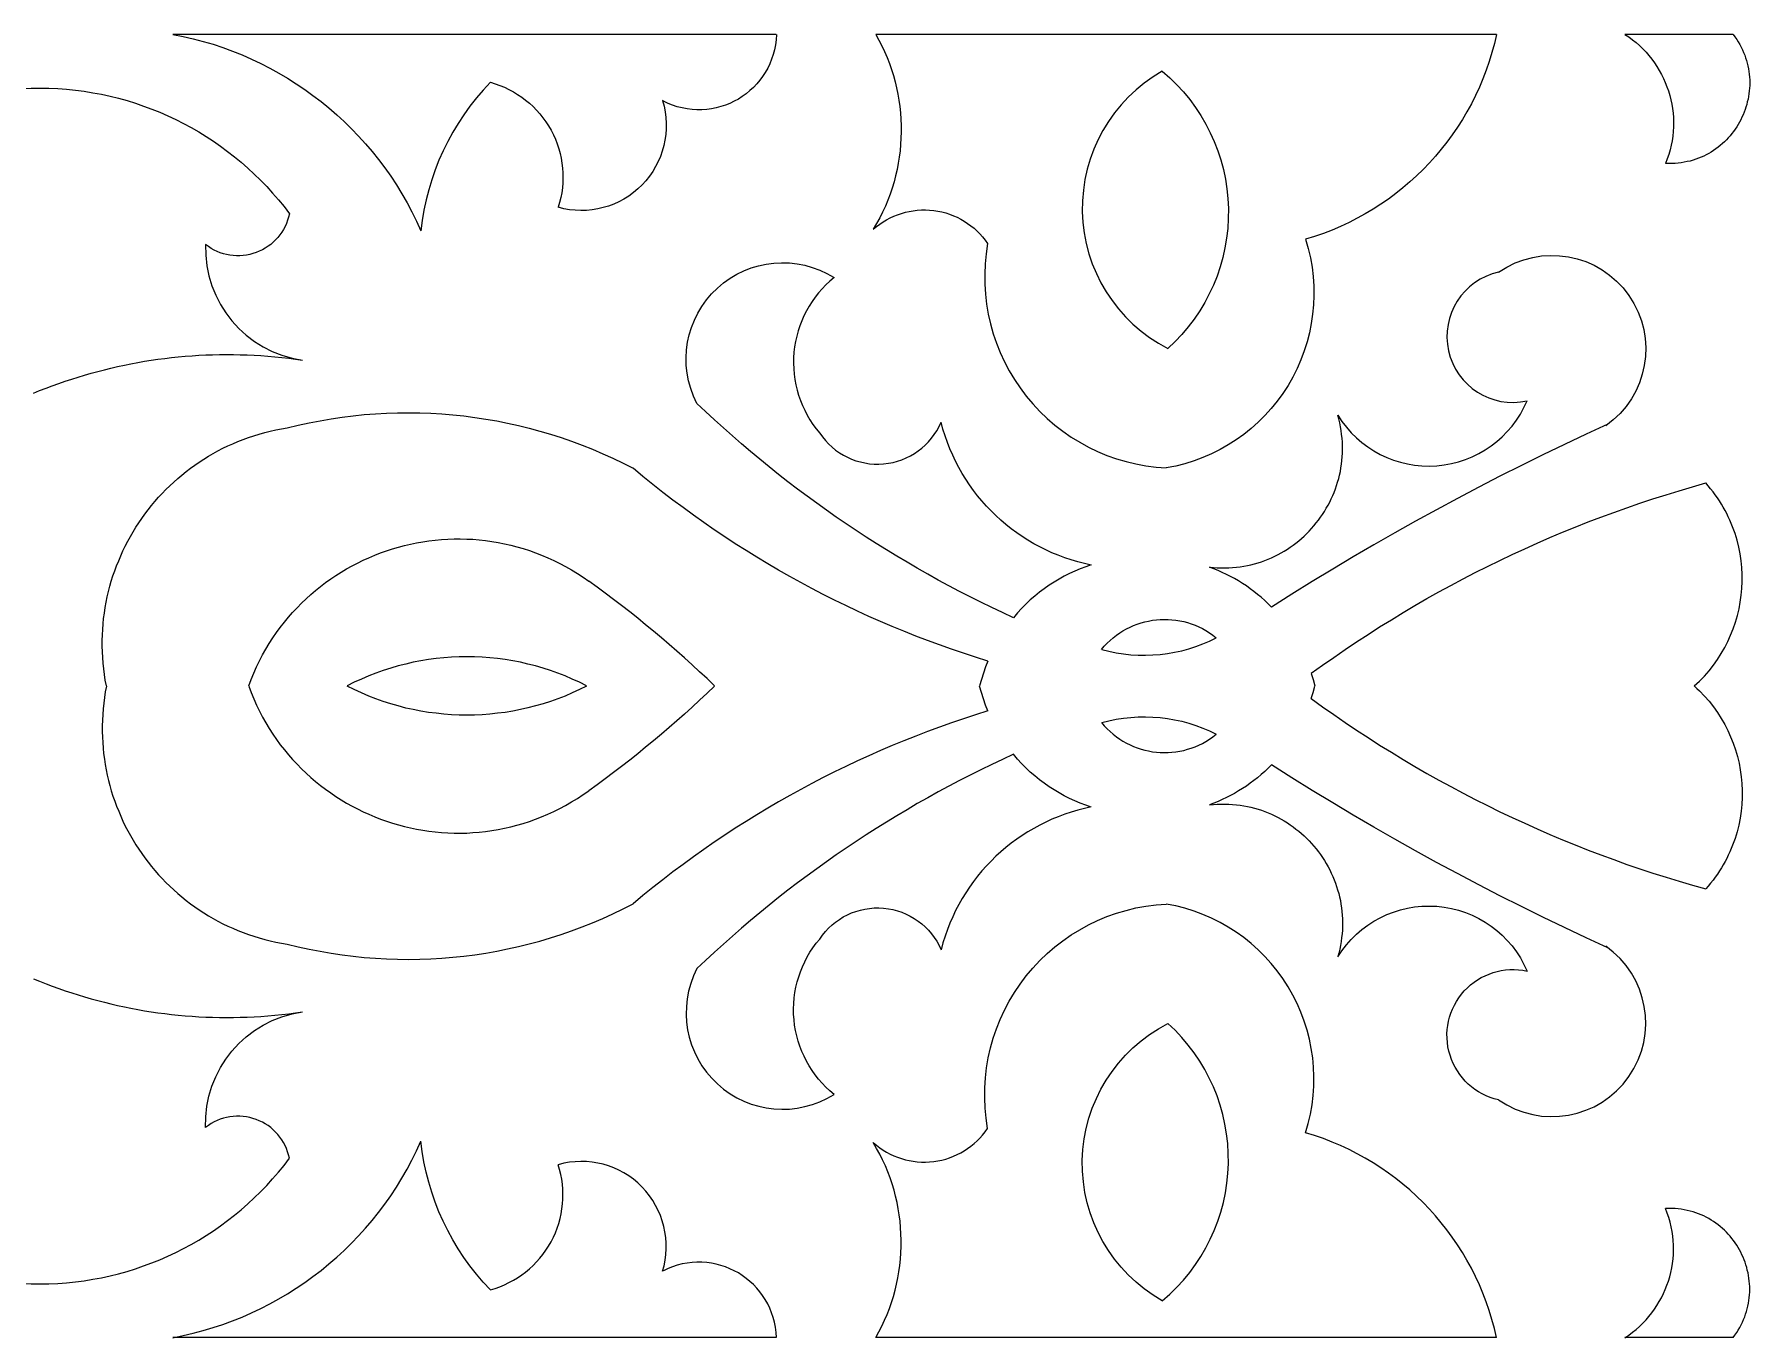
# Model space of a CAD drawing. Extents: x 213 to 1290, y 1003 to 1113.
# Drawn here: x 945.8 to 1090.8, y 1002.7 to 1112.8 of the extents above; entities that cross this region are included whole.
import ezdxf

# ---------------------------------------------------------------- set-up
doc = ezdxf.new("R2010")
doc.units = 0
doc.layers.add('LAYER_1', color=18, linetype='CONTINUOUS')

msp = doc.modelspace()

# ---------------------------------------------------------------- linework, layer by layer
at = {"layer": 'LAYER_1'}
for points in [[(1008.53, 1112.81), (957.53, 1112.81)], [(957.53, 1112.81), (958.4, 1112.64), (959.25, 1112.44), (960.1, 1112.22), (960.94, 1111.97), (961.77, 1111.69), (962.59, 1111.39), (963.39, 1111.07), (964.19, 1110.72), (964.97, 1110.35), (965.74, 1109.96), (966.5, 1109.54), (967.24, 1109.1), (967.97, 1108.64), (968.68, 1108.16), (969.38, 1107.66), (970.07, 1107.13), (970.73, 1106.59), (971.39, 1106.02), (972.02, 1105.44), (972.64, 1104.83), (973.24, 1104.21), (973.82, 1103.57), (974.38, 1102.91), (974.92, 1102.23), (975.44, 1101.54), (975.95, 1100.83), (976.43, 1100.1), (976.89, 1099.35), (977.33, 1098.59), (977.74, 1097.81), (978.13, 1097.02), (978.5, 1096.21)], [(1008.54, 1112.81), (1008.51, 1112.36), (1008.46, 1111.93), (1008.38, 1111.51), (1008.27, 1111.1), (1008.14, 1110.71), (1007.98, 1110.32), (1007.81, 1109.95), (1007.6, 1109.6), (1007.38, 1109.26), (1007.14, 1108.93), (1006.88, 1108.62), (1006.6, 1108.33), (1006.3, 1108.06), (1005.99, 1107.8), (1005.66, 1107.57), (1005.33, 1107.35), (1004.97, 1107.16), (1004.61, 1106.98), (1004.24, 1106.83), (1003.85, 1106.71), (1003.46, 1106.6), (1003.06, 1106.52), (1002.66, 1106.47), (1002.25, 1106.44), (1001.83, 1106.43), (1001.42, 1106.46), (1001, 1106.51), (1000.58, 1106.59), (1000.16, 1106.7), (999.75, 1106.84), (999.54, 1106.92), (999.33, 1107.01), (999.12, 1107.11), (998.92, 1107.21)], [(1016.95, 1112.81), (1017.21, 1112.33), (1017.46, 1111.84), (1017.69, 1111.35), (1017.9, 1110.85), (1018.1, 1110.35), (1018.27, 1109.84), (1018.43, 1109.33), (1018.58, 1108.81), (1018.7, 1108.29), (1018.81, 1107.76), (1018.9, 1107.24), (1018.97, 1106.71), (1019.03, 1106.18), (1019.07, 1105.65), (1019.09, 1105.11), (1019.09, 1104.58), (1019.07, 1104.04), (1019.04, 1103.51), (1018.99, 1102.98), (1018.92, 1102.45), (1018.84, 1101.92), (1018.74, 1101.39), (1018.62, 1100.87), (1018.48, 1100.35), (1018.32, 1099.83), (1018.15, 1099.31), (1017.96, 1098.8), (1017.75, 1098.3), (1017.52, 1097.8), (1017.28, 1097.31), (1017.01, 1096.82), (1016.73, 1096.34)], [(1069.39, 1112.81), (1016.94, 1112.81)], [(1069.4, 1112.8), (1069.22, 1112.03), (1069.01, 1111.27), (1068.78, 1110.52), (1068.53, 1109.78), (1068.25, 1109.06), (1067.95, 1108.34), (1067.62, 1107.64), (1067.27, 1106.95), (1066.9, 1106.27), (1066.51, 1105.61), (1066.09, 1104.96), (1065.66, 1104.32), (1065.2, 1103.71), (1064.73, 1103.1), (1064.23, 1102.52), (1063.72, 1101.95), (1063.19, 1101.39), (1062.64, 1100.86), (1062.07, 1100.34), (1061.48, 1099.84), (1060.88, 1099.36), (1060.26, 1098.9), (1059.63, 1098.47), (1058.97, 1098.05), (1058.31, 1097.65), (1057.63, 1097.28), (1056.93, 1096.92), (1056.22, 1096.59), (1055.5, 1096.28), (1054.77, 1096), (1054.02, 1095.74), (1053.26, 1095.5)], [(1089.39, 1112.81), (1080.24, 1112.81)], [(1080.24, 1112.81), (1080.57, 1112.59), (1080.89, 1112.36), (1081.19, 1112.12), (1081.48, 1111.86), (1081.76, 1111.59), (1082.03, 1111.31), (1082.28, 1111.02), (1082.52, 1110.72), (1082.74, 1110.41), (1082.95, 1110.09), (1083.15, 1109.77), (1083.33, 1109.43), (1083.5, 1109.09), (1083.66, 1108.74), (1083.8, 1108.39), (1083.92, 1108.03), (1084.03, 1107.66), (1084.13, 1107.29), (1084.2, 1106.92), (1084.26, 1106.54), (1084.31, 1106.16), (1084.34, 1105.78), (1084.35, 1105.39), (1084.35, 1105), (1084.33, 1104.61), (1084.29, 1104.22), (1084.23, 1103.83), (1084.16, 1103.45), (1084.07, 1103.06), (1083.96, 1102.67), (1083.83, 1102.29), (1083.68, 1101.9)], [(1089.39, 1112.81), (1089.54, 1112.6), (1089.69, 1112.39), (1089.83, 1112.18), (1089.95, 1111.96), (1090.07, 1111.74), (1090.18, 1111.51), (1090.28, 1111.29), (1090.37, 1111.06), (1090.45, 1110.83), (1090.52, 1110.6), (1090.59, 1110.37), (1090.64, 1110.14), (1090.69, 1109.9), (1090.73, 1109.67), (1090.75, 1109.44), (1090.77, 1109.2), (1090.79, 1108.97), (1090.79, 1108.73), (1090.79, 1108.5), (1090.77, 1108.27), (1090.75, 1108.03), (1090.73, 1107.8), (1090.69, 1107.57), (1090.65, 1107.34), (1090.59, 1107.12), (1090.54, 1106.89), (1090.47, 1106.67), (1090.4, 1106.45), (1090.32, 1106.23), (1090.23, 1106.02), (1090.13, 1105.81), (1090.03, 1105.6), (1089.92, 1105.39), (1089.81, 1105.19), (1089.69, 1104.99), (1089.56, 1104.8), (1089.42, 1104.61), (1089.28, 1104.43), (1089.13, 1104.25), (1088.98, 1104.07), (1088.82, 1103.9), (1088.65, 1103.74), (1088.48, 1103.58), (1088.3, 1103.42), (1088.12, 1103.28), (1087.93, 1103.14), (1087.74, 1103), (1087.54, 1102.87), (1087.33, 1102.75), (1087.12, 1102.64), (1086.91, 1102.53), (1086.69, 1102.43), (1086.46, 1102.34), (1086.23, 1102.26), (1086, 1102.18), (1085.76, 1102.11), (1085.51, 1102.06), (1085.26, 1102.01), (1085.01, 1101.97), (1084.75, 1101.93), (1084.49, 1101.91), (1084.22, 1101.9), (1083.95, 1101.9), (1083.68, 1101.9)], [(945.75, 1082.49), (946.28, 1082.71), (946.82, 1082.92), (947.35, 1083.12), (947.9, 1083.32), (948.44, 1083.5), (948.99, 1083.69), (949.53, 1083.86), (950.08, 1084.03), (950.64, 1084.19), (951.19, 1084.34), (951.75, 1084.48), (952.31, 1084.62), (952.87, 1084.75), (953.44, 1084.87), (954, 1084.98), (954.57, 1085.09), (955.14, 1085.19), (955.71, 1085.28), (956.28, 1085.36), (956.85, 1085.44), (957.43, 1085.51), (958, 1085.57), (958.58, 1085.62), (959.16, 1085.66), (959.74, 1085.7), (960.32, 1085.73), (960.9, 1085.75), (961.48, 1085.76), (962.06, 1085.77), (962.65, 1085.76), (963.23, 1085.75), (963.81, 1085.73), (964.4, 1085.71), (964.98, 1085.67), (965.57, 1085.63), (966.15, 1085.57), (966.74, 1085.52), (967.33, 1085.45), (967.91, 1085.37), (968.5, 1085.29)], [(1028.58, 1063.53), (1027.66, 1063.96), (1026.74, 1064.39), (1025.82, 1064.84), (1024.92, 1065.29), (1024.01, 1065.75), (1023.11, 1066.23), (1022.22, 1066.71), (1021.34, 1067.2), (1020.45, 1067.7), (1019.58, 1068.21), (1018.71, 1068.73), (1017.84, 1069.25), (1016.98, 1069.79), (1016.13, 1070.34), (1015.28, 1070.89), (1014.44, 1071.45), (1013.6, 1072.03), (1012.77, 1072.61), (1011.95, 1073.2), (1011.13, 1073.79), (1010.32, 1074.4), (1009.51, 1075.02), (1008.71, 1075.64), (1007.92, 1076.27), (1007.13, 1076.91), (1006.35, 1077.56), (1005.58, 1078.22), (1004.82, 1078.89), (1004.06, 1079.56), (1003.3, 1080.24), (1002.56, 1080.94), (1001.82, 1081.63)], [(1035.15, 1067.98), (1034.58, 1068.11), (1034.01, 1068.25), (1033.46, 1068.41), (1032.91, 1068.6), (1032.36, 1068.8), (1031.83, 1069.02), (1031.31, 1069.26), (1030.8, 1069.51), (1030.29, 1069.78), (1029.8, 1070.07), (1029.32, 1070.38), (1028.85, 1070.7), (1028.39, 1071.04), (1027.94, 1071.4), (1027.51, 1071.77), (1027.09, 1072.15), (1026.68, 1072.55), (1026.29, 1072.96), (1025.91, 1073.39), (1025.55, 1073.83), (1025.2, 1074.28), (1024.86, 1074.75), (1024.55, 1075.23), (1024.24, 1075.72), (1023.96, 1076.22), (1023.69, 1076.74), (1023.44, 1077.26), (1023.21, 1077.8), (1022.99, 1078.34), (1022.8, 1078.9), (1022.62, 1079.46), (1022.47, 1080.04)], [(1045.14, 1067.8), (1045.47, 1067.76), (1045.8, 1067.74), (1046.13, 1067.73), (1046.45, 1067.73), (1046.77, 1067.74), (1047.09, 1067.76), (1047.41, 1067.79), (1047.72, 1067.83), (1048.03, 1067.88), (1048.34, 1067.94), (1048.64, 1068), (1048.94, 1068.08), (1049.24, 1068.17), (1049.53, 1068.26), (1049.82, 1068.37), (1050.1, 1068.48), (1050.38, 1068.6), (1050.66, 1068.73), (1050.93, 1068.87), (1051.2, 1069.01), (1051.46, 1069.16), (1051.72, 1069.32), (1051.97, 1069.49), (1052.21, 1069.66), (1052.45, 1069.84), (1052.69, 1070.03), (1052.92, 1070.23), (1053.14, 1070.43), (1053.36, 1070.64), (1053.57, 1070.85), (1053.77, 1071.07), (1053.97, 1071.3), (1054.16, 1071.53), (1054.35, 1071.77), (1054.52, 1072.01), (1054.69, 1072.26), (1054.86, 1072.51), (1055.01, 1072.77), (1055.16, 1073.03), (1055.3, 1073.3), (1055.43, 1073.57), (1055.56, 1073.84), (1055.68, 1074.12), (1055.78, 1074.41), (1055.88, 1074.69), (1055.97, 1074.99), (1056.06, 1075.28), (1056.13, 1075.58), (1056.2, 1075.88), (1056.25, 1076.18), (1056.3, 1076.49), (1056.33, 1076.8), (1056.36, 1077.11), (1056.38, 1077.42), (1056.38, 1077.74), (1056.38, 1078.05), (1056.37, 1078.37), (1056.35, 1078.69), (1056.31, 1079.02), (1056.27, 1079.34), (1056.21, 1079.66), (1056.15, 1079.99), (1056.07, 1080.32), (1055.98, 1080.64)], [(951.92, 1057.77), (951.83, 1058.25), (951.76, 1058.74), (951.7, 1059.22), (951.65, 1059.69), (951.61, 1060.17), (951.59, 1060.65), (951.57, 1061.12), (951.57, 1061.6), (951.58, 1062.07), (951.61, 1062.53), (951.65, 1063), (951.69, 1063.46), (951.75, 1063.92), (951.82, 1064.38), (951.9, 1064.84), (952, 1065.29), (952.1, 1065.74), (952.22, 1066.18), (952.34, 1066.62), (952.48, 1067.06), (952.63, 1067.49), (952.79, 1067.92), (952.96, 1068.34), (953.13, 1068.76), (953.32, 1069.18), (953.52, 1069.58), (953.73, 1069.99), (953.95, 1070.39), (954.18, 1070.78), (954.41, 1071.17), (954.66, 1071.55), (954.92, 1071.92), (955.18, 1072.29), (955.45, 1072.65), (955.74, 1073.01), (956.03, 1073.35), (956.33, 1073.7), (956.64, 1074.03), (956.95, 1074.36), (957.28, 1074.67), (957.61, 1074.98), (957.95, 1075.29), (958.3, 1075.58), (958.66, 1075.87), (959.02, 1076.15), (959.39, 1076.42), (959.77, 1076.68), (960.15, 1076.93), (960.55, 1077.17), (960.95, 1077.4), (961.35, 1077.62), (961.77, 1077.84), (962.19, 1078.04), (962.61, 1078.23), (963.04, 1078.42), (963.48, 1078.59), (963.93, 1078.75), (964.38, 1078.9), (964.83, 1079.04), (965.3, 1079.17), (965.76, 1079.28), (966.24, 1079.39), (966.71, 1079.48), (967.2, 1079.56)], [(1078.81, 1079.88), (1076.97, 1079.03), (1075.14, 1078.17), (1073.32, 1077.29), (1071.5, 1076.39), (1069.69, 1075.48), (1067.9, 1074.56), (1066.11, 1073.61), (1064.32, 1072.65), (1062.55, 1071.68), (1060.79, 1070.69), (1059.03, 1069.69), (1057.28, 1068.67), (1055.55, 1067.63), (1053.82, 1066.58), (1052.1, 1065.51), (1050.38, 1064.43)], [(1026.41, 1059.87), (1025.38, 1060.19), (1024.36, 1060.52), (1023.34, 1060.87), (1022.33, 1061.23), (1021.32, 1061.6), (1020.32, 1061.98), (1019.32, 1062.38), (1018.33, 1062.79), (1017.34, 1063.21), (1016.36, 1063.64), (1015.39, 1064.09), (1014.42, 1064.55), (1013.46, 1065.02), (1012.5, 1065.5), (1011.55, 1065.99), (1010.6, 1066.5), (1009.67, 1067.02), (1008.73, 1067.54), (1007.81, 1068.09), (1006.89, 1068.64), (1005.98, 1069.2), (1005.07, 1069.78), (1004.18, 1070.36), (1003.29, 1070.96), (1002.4, 1071.57), (1001.53, 1072.19), (1000.66, 1072.83), (999.8, 1073.47), (998.95, 1074.12), (998.1, 1074.79), (997.26, 1075.47), (996.43, 1076.15)], [(1053.74, 1058.83), (1054.69, 1059.51), (1055.64, 1060.18), (1056.6, 1060.84), (1057.57, 1061.48), (1058.54, 1062.12), (1059.52, 1062.75), (1060.51, 1063.36), (1061.5, 1063.96), (1062.5, 1064.56), (1063.51, 1065.14), (1064.52, 1065.71), (1065.54, 1066.26), (1066.57, 1066.81), (1067.6, 1067.34), (1068.64, 1067.86), (1069.68, 1068.37), (1070.73, 1068.87), (1071.78, 1069.36), (1072.84, 1069.84), (1073.91, 1070.3), (1074.98, 1070.75), (1076.05, 1071.19), (1077.14, 1071.62), (1078.22, 1072.03), (1079.31, 1072.43), (1080.41, 1072.82), (1081.51, 1073.2), (1082.61, 1073.57), (1083.72, 1073.92), (1084.84, 1074.26), (1085.95, 1074.59), (1087.08, 1074.91)], [(1086.11, 1057.76), (1086.33, 1057.96), (1086.55, 1058.17), (1086.97, 1058.6), (1087.36, 1059.05), (1087.72, 1059.52), (1088.07, 1060), (1088.38, 1060.5), (1088.68, 1061), (1088.94, 1061.53), (1089.18, 1062.06), (1089.4, 1062.6), (1089.59, 1063.15), (1089.75, 1063.71), (1089.89, 1064.28), (1089.99, 1064.85), (1090.08, 1065.43), (1090.13, 1066.01), (1090.16, 1066.59), (1090.15, 1067.17), (1090.12, 1067.76), (1090.07, 1068.34), (1089.98, 1068.93), (1089.87, 1069.5), (1089.72, 1070.08), (1089.55, 1070.65), (1089.45, 1070.93), (1089.34, 1071.22), (1089.23, 1071.5), (1089.11, 1071.77), (1088.98, 1072.05), (1088.85, 1072.32), (1088.71, 1072.59), (1088.56, 1072.86), (1088.4, 1073.13), (1088.23, 1073.39), (1088.06, 1073.65), (1087.88, 1073.91), (1087.69, 1074.16), (1087.49, 1074.42), (1087.29, 1074.66), (1087.08, 1074.91)], [(963.95, 1057.78), (964.16, 1058.32), (964.38, 1058.85), (964.61, 1059.37), (964.86, 1059.88), (965.12, 1060.38), (965.4, 1060.87), (965.69, 1061.35), (965.99, 1061.82), (966.3, 1062.27), (966.62, 1062.71), (966.96, 1063.15), (967.3, 1063.57), (967.66, 1063.97), (968.03, 1064.37), (968.41, 1064.75), (968.8, 1065.13), (969.2, 1065.49), (969.6, 1065.83), (970.02, 1066.17), (970.44, 1066.49), (970.88, 1066.8), (971.32, 1067.1), (971.77, 1067.38), (972.22, 1067.65), (972.68, 1067.91), (973.15, 1068.15), (973.63, 1068.38), (974.11, 1068.6), (974.6, 1068.81), (975.09, 1069), (975.59, 1069.17), (976.09, 1069.34), (976.6, 1069.49), (977.11, 1069.62), (977.62, 1069.74), (978.14, 1069.85), (978.66, 1069.94), (979.18, 1070.02), (979.71, 1070.08), (980.24, 1070.13), (980.77, 1070.16), (981.3, 1070.18), (981.83, 1070.19), (982.37, 1070.17), (982.9, 1070.15), (983.43, 1070.11), (983.97, 1070.05), (984.5, 1069.98), (985.03, 1069.89), (985.56, 1069.78), (986.09, 1069.66), (986.62, 1069.53), (987.14, 1069.37), (987.67, 1069.2), (988.19, 1069.02), (988.7, 1068.82), (989.22, 1068.6), (989.73, 1068.37), (990.23, 1068.12), (990.73, 1067.85), (991.23, 1067.56), (991.72, 1067.26), (992.21, 1066.94), (992.69, 1066.61)], [(1035.15, 1067.99), (1034.68, 1067.83), (1034.22, 1067.65), (1033.77, 1067.46), (1033.32, 1067.25), (1032.87, 1067.03), (1032.43, 1066.79), (1032.01, 1066.54), (1031.59, 1066.27), (1031.17, 1065.98), (1030.77, 1065.68), (1030.38, 1065.36), (1030, 1065.03), (1029.62, 1064.68), (1029.26, 1064.31), (1028.91, 1063.93), (1028.58, 1063.53)], [(1050.39, 1064.43), (1050.1, 1064.71), (1049.81, 1064.99), (1049.51, 1065.25), (1049.21, 1065.5), (1048.9, 1065.75), (1048.58, 1065.98), (1048.26, 1066.21), (1047.93, 1066.42), (1047.6, 1066.63), (1047.26, 1066.83), (1046.92, 1067.01), (1046.57, 1067.19), (1046.22, 1067.36), (1045.86, 1067.51), (1045.5, 1067.66), (1045.14, 1067.8)], [(1003.31, 1057.78), (1002.68, 1058.38), (1002.05, 1058.97), (1001.42, 1059.55), (1000.78, 1060.13), (1000.13, 1060.71), (999.48, 1061.27), (998.82, 1061.83), (998.16, 1062.39), (997.49, 1062.94), (996.82, 1063.48), (996.15, 1064.02), (995.46, 1064.55), (994.78, 1065.07), (994.08, 1065.59), (993.39, 1066.1), (992.69, 1066.61)], [(1036.02, 1060.85), (1036.25, 1061.12), (1036.49, 1061.37), (1036.74, 1061.61), (1037, 1061.84), (1037.27, 1062.04), (1037.55, 1062.24), (1037.83, 1062.42), (1038.13, 1062.58), (1038.43, 1062.73), (1038.73, 1062.87), (1039.04, 1062.98), (1039.36, 1063.09), (1039.68, 1063.18), (1040, 1063.25), (1040.32, 1063.31), (1040.65, 1063.35), (1040.98, 1063.37), (1041.31, 1063.39), (1041.64, 1063.38), (1041.97, 1063.36), (1042.3, 1063.32), (1042.63, 1063.27), (1042.96, 1063.2), (1043.28, 1063.11), (1043.6, 1063.01), (1043.92, 1062.89), (1044.23, 1062.76), (1044.54, 1062.61), (1044.84, 1062.44), (1045.14, 1062.25), (1045.43, 1062.05), (1045.71, 1061.84)], [(1036.03, 1060.85), (1036.64, 1060.69), (1037.25, 1060.57), (1037.87, 1060.47), (1038.49, 1060.4), (1039.11, 1060.37), (1039.73, 1060.36), (1040.35, 1060.38), (1040.96, 1060.42), (1041.58, 1060.5), (1042.19, 1060.61), (1042.79, 1060.74), (1043.39, 1060.9), (1043.99, 1061.09), (1044.57, 1061.31), (1045.15, 1061.56), (1045.71, 1061.84)], [(992.49, 1057.77), (991.89, 1058.07), (991.29, 1058.35), (990.68, 1058.61), (990.06, 1058.85), (989.44, 1059.07), (988.82, 1059.27), (988.19, 1059.45), (987.55, 1059.61), (986.91, 1059.76), (986.27, 1059.88), (985.63, 1059.99), (984.98, 1060.07), (984.33, 1060.14), (983.69, 1060.19), (983.03, 1060.22), (982.38, 1060.23), (981.73, 1060.22), (981.08, 1060.19), (980.43, 1060.14), (979.79, 1060.07), (979.14, 1059.99), (978.5, 1059.88), (977.85, 1059.76), (977.22, 1059.61), (976.58, 1059.45), (975.95, 1059.27), (975.32, 1059.07), (974.7, 1058.85), (974.09, 1058.61), (973.47, 1058.35), (972.87, 1058.07), (972.27, 1057.78)], [(1026.41, 1059.87), (1026.21, 1059.37), (1026.03, 1058.85), (1025.86, 1058.32), (1025.71, 1057.77)], [(1053.74, 1058.82), (1053.9, 1058.3), (1054.05, 1057.77)], [(951.92, 1057.75), (951.83, 1057.26), (951.76, 1056.78), (951.7, 1056.3), (951.65, 1055.82), (951.61, 1055.35), (951.59, 1054.87), (951.57, 1054.4), (951.57, 1053.92), (951.58, 1053.45), (951.61, 1052.98), (951.65, 1052.52), (951.69, 1052.05), (951.75, 1051.59), (951.82, 1051.14), (951.9, 1050.68), (952, 1050.23), (952.1, 1049.78), (952.22, 1049.34), (952.34, 1048.9), (952.48, 1048.46), (952.63, 1048.03), (952.79, 1047.6), (952.96, 1047.18), (953.13, 1046.76), (953.32, 1046.34), (953.52, 1045.93), (953.73, 1045.53), (953.95, 1045.13), (954.18, 1044.74), (954.41, 1044.35), (954.66, 1043.97), (954.92, 1043.6), (955.18, 1043.23), (955.45, 1042.87), (955.74, 1042.51), (956.03, 1042.16), (956.33, 1041.82), (956.64, 1041.49), (956.95, 1041.16), (957.28, 1040.84), (957.61, 1040.53), (957.95, 1040.23), (958.3, 1039.94), (958.66, 1039.65), (959.02, 1039.37), (959.39, 1039.1), (959.77, 1038.84), (960.15, 1038.59), (960.55, 1038.35), (960.95, 1038.12), (961.35, 1037.89), (961.77, 1037.68), (962.19, 1037.48), (962.61, 1037.29), (963.04, 1037.1), (963.48, 1036.93), (963.93, 1036.77), (964.38, 1036.62), (964.83, 1036.48), (965.3, 1036.35), (965.76, 1036.24), (966.24, 1036.13), (966.71, 1036.04), (967.2, 1035.96)], [(963.95, 1057.74), (964.16, 1057.2), (964.38, 1056.67), (964.61, 1056.15), (964.86, 1055.63), (965.12, 1055.13), (965.4, 1054.65), (965.69, 1054.17), (965.99, 1053.7), (966.3, 1053.25), (966.62, 1052.8), (966.96, 1052.37), (967.3, 1051.95), (967.66, 1051.54), (968.03, 1051.15), (968.41, 1050.76), (968.8, 1050.39), (969.2, 1050.03), (969.6, 1049.69), (970.02, 1049.35), (970.44, 1049.03), (970.88, 1048.72), (971.32, 1048.42), (971.77, 1048.14), (972.22, 1047.87), (972.68, 1047.61), (973.15, 1047.37), (973.63, 1047.13), (974.11, 1046.92), (974.6, 1046.71), (975.09, 1046.52), (975.59, 1046.34), (976.09, 1046.18), (976.6, 1046.03), (977.11, 1045.9), (977.62, 1045.78), (978.14, 1045.67), (978.66, 1045.58), (979.18, 1045.5), (979.71, 1045.44), (980.24, 1045.39), (980.77, 1045.35), (981.3, 1045.34), (981.83, 1045.33), (982.37, 1045.34), (982.9, 1045.37), (983.43, 1045.41), (983.97, 1045.47), (984.5, 1045.54), (985.03, 1045.63), (985.56, 1045.74), (986.09, 1045.86), (986.62, 1045.99), (987.14, 1046.15), (987.67, 1046.31), (988.19, 1046.5), (988.7, 1046.7), (989.22, 1046.92), (989.73, 1047.15), (990.23, 1047.4), (990.73, 1047.67), (991.23, 1047.96), (991.72, 1048.26), (992.21, 1048.58), (992.69, 1048.91)], [(992.49, 1057.74), (991.89, 1057.45), (991.29, 1057.17), (990.68, 1056.91), (990.06, 1056.67), (989.44, 1056.45), (988.82, 1056.25), (988.19, 1056.07), (987.55, 1055.91), (986.91, 1055.76), (986.27, 1055.64), (985.63, 1055.53), (984.98, 1055.45), (984.33, 1055.38), (983.69, 1055.33), (983.03, 1055.3), (982.38, 1055.29), (981.73, 1055.3), (981.08, 1055.33), (980.43, 1055.38), (979.79, 1055.45), (979.14, 1055.53), (978.5, 1055.64), (977.85, 1055.76), (977.22, 1055.9), (976.58, 1056.07), (975.95, 1056.25), (975.32, 1056.45), (974.7, 1056.67), (974.09, 1056.91), (973.47, 1057.17), (972.87, 1057.45), (972.27, 1057.74)], [(1003.31, 1057.74), (1002.68, 1057.14), (1002.05, 1056.55), (1001.42, 1055.97), (1000.78, 1055.39), (1000.13, 1054.81), (999.48, 1054.25), (998.82, 1053.68), (998.16, 1053.13), (997.49, 1052.58), (996.82, 1052.04), (996.15, 1051.5), (995.46, 1050.97), (994.78, 1050.45), (994.08, 1049.93), (993.39, 1049.42), (992.69, 1048.91)], [(1026.41, 1055.65), (1026.21, 1056.15), (1026.03, 1056.67), (1025.86, 1057.2), (1025.71, 1057.74)], [(1053.74, 1056.7), (1053.9, 1057.21), (1054.05, 1057.74)], [(1086.11, 1057.76), (1086.33, 1057.55), (1086.55, 1057.35), (1086.97, 1056.91), (1087.36, 1056.47), (1087.72, 1056), (1088.07, 1055.52), (1088.38, 1055.02), (1088.68, 1054.51), (1088.94, 1053.99), (1089.18, 1053.46), (1089.4, 1052.92), (1089.59, 1052.37), (1089.75, 1051.81), (1089.89, 1051.24), (1089.99, 1050.67), (1090.08, 1050.09), (1090.13, 1049.51), (1090.16, 1048.93), (1090.15, 1048.34), (1090.12, 1047.76), (1090.07, 1047.18), (1089.98, 1046.59), (1089.87, 1046.01), (1089.72, 1045.44), (1089.55, 1044.87), (1089.45, 1044.58), (1089.34, 1044.3), (1089.23, 1044.02), (1089.11, 1043.75), (1088.98, 1043.47), (1088.85, 1043.2), (1088.71, 1042.92), (1088.56, 1042.66), (1088.4, 1042.39), (1088.23, 1042.13), (1088.06, 1041.87), (1087.88, 1041.61), (1087.69, 1041.35), (1087.49, 1041.1), (1087.29, 1040.86), (1087.08, 1040.61)], [(1026.41, 1055.65), (1025.38, 1055.33), (1024.36, 1054.99), (1023.34, 1054.65), (1022.33, 1054.29), (1021.32, 1053.92), (1020.32, 1053.53), (1019.32, 1053.14), (1018.33, 1052.73), (1017.34, 1052.31), (1016.36, 1051.87), (1015.39, 1051.43), (1014.42, 1050.97), (1013.46, 1050.5), (1012.5, 1050.02), (1011.55, 1049.53), (1010.6, 1049.02), (1009.67, 1048.5), (1008.73, 1047.97), (1007.81, 1047.43), (1006.89, 1046.88), (1005.98, 1046.32), (1005.07, 1045.74), (1004.18, 1045.15), (1003.29, 1044.56), (1002.4, 1043.95), (1001.53, 1043.32), (1000.66, 1042.69), (999.8, 1042.05), (998.95, 1041.39), (998.1, 1040.73), (997.26, 1040.05), (996.43, 1039.36)], [(1053.74, 1056.69), (1054.69, 1056.01), (1055.64, 1055.34), (1056.6, 1054.68), (1057.57, 1054.03), (1058.54, 1053.4), (1059.52, 1052.77), (1060.51, 1052.16), (1061.5, 1051.55), (1062.5, 1050.96), (1063.51, 1050.38), (1064.52, 1049.81), (1065.54, 1049.26), (1066.57, 1048.71), (1067.6, 1048.18), (1068.64, 1047.65), (1069.68, 1047.14), (1070.73, 1046.65), (1071.78, 1046.16), (1072.84, 1045.68), (1073.91, 1045.22), (1074.98, 1044.77), (1076.05, 1044.33), (1077.14, 1043.9), (1078.22, 1043.49), (1079.31, 1043.09), (1080.41, 1042.69), (1081.51, 1042.32), (1082.61, 1041.95), (1083.72, 1041.6), (1084.84, 1041.26), (1085.95, 1040.93), (1087.08, 1040.61)], [(1036.02, 1054.67), (1036.25, 1054.4), (1036.49, 1054.14), (1036.74, 1053.91), (1037, 1053.68), (1037.27, 1053.47), (1037.55, 1053.28), (1037.83, 1053.1), (1038.13, 1052.94), (1038.43, 1052.79), (1038.73, 1052.65), (1039.04, 1052.53), (1039.36, 1052.43), (1039.68, 1052.34), (1040, 1052.27), (1040.32, 1052.21), (1040.65, 1052.17), (1040.98, 1052.14), (1041.31, 1052.13), (1041.64, 1052.14), (1041.97, 1052.16), (1042.3, 1052.2), (1042.63, 1052.25), (1042.96, 1052.32), (1043.28, 1052.41), (1043.6, 1052.51), (1043.92, 1052.63), (1044.23, 1052.76), (1044.54, 1052.91), (1044.84, 1053.08), (1045.14, 1053.26), (1045.43, 1053.47), (1045.71, 1053.68)], [(1036.03, 1054.67), (1036.64, 1054.83), (1037.25, 1054.95), (1037.87, 1055.05), (1038.49, 1055.11), (1039.11, 1055.15), (1039.73, 1055.16), (1040.35, 1055.14), (1040.96, 1055.09), (1041.58, 1055.02), (1042.19, 1054.91), (1042.79, 1054.78), (1043.39, 1054.61), (1043.99, 1054.42), (1044.57, 1054.2), (1045.15, 1053.96), (1045.71, 1053.68)], [(1028.58, 1051.99), (1027.66, 1051.56), (1026.74, 1051.13), (1025.82, 1050.68), (1024.92, 1050.23), (1024.01, 1049.77), (1023.11, 1049.29), (1022.22, 1048.81), (1021.34, 1048.32), (1020.45, 1047.82), (1019.58, 1047.31), (1018.71, 1046.79), (1017.84, 1046.26), (1016.98, 1045.73), (1016.13, 1045.18), (1015.28, 1044.63), (1014.44, 1044.07), (1013.6, 1043.49), (1012.77, 1042.91), (1011.95, 1042.32), (1011.13, 1041.72), (1010.32, 1041.12), (1009.51, 1040.5), (1008.71, 1039.88), (1007.92, 1039.24), (1007.13, 1038.6), (1006.35, 1037.95), (1005.58, 1037.3), (1004.82, 1036.63), (1004.06, 1035.96), (1003.3, 1035.27), (1002.56, 1034.58), (1001.82, 1033.88)], [(1035.15, 1047.53), (1034.68, 1047.69), (1034.22, 1047.86), (1033.77, 1048.06), (1033.32, 1048.26), (1032.87, 1048.49), (1032.43, 1048.73), (1032.01, 1048.98), (1031.59, 1049.25), (1031.17, 1049.54), (1030.77, 1049.84), (1030.38, 1050.16), (1030, 1050.49), (1029.62, 1050.84), (1029.26, 1051.21), (1028.91, 1051.59), (1028.58, 1051.99)], [(1050.39, 1051.09), (1050.1, 1050.81), (1049.81, 1050.53), (1049.51, 1050.27), (1049.21, 1050.01), (1048.9, 1049.77), (1048.58, 1049.54), (1048.26, 1049.31), (1047.93, 1049.09), (1047.6, 1048.89), (1047.26, 1048.69), (1046.92, 1048.51), (1046.57, 1048.33), (1046.22, 1048.16), (1045.86, 1048), (1045.5, 1047.86), (1045.14, 1047.72)], [(1078.81, 1035.64), (1076.97, 1036.49), (1075.14, 1037.35), (1073.32, 1038.23), (1071.5, 1039.12), (1069.69, 1040.04), (1067.9, 1040.96), (1066.11, 1041.91), (1064.32, 1042.86), (1062.55, 1043.84), (1060.79, 1044.83), (1059.03, 1045.83), (1057.28, 1046.85), (1055.55, 1047.89), (1053.82, 1048.94), (1052.1, 1050.01), (1050.38, 1051.09)], [(1035.15, 1047.54), (1034.58, 1047.41), (1034.01, 1047.27), (1033.46, 1047.1), (1032.91, 1046.92), (1032.36, 1046.72), (1031.83, 1046.5), (1031.31, 1046.26), (1030.8, 1046.01), (1030.29, 1045.73), (1029.8, 1045.44), (1029.32, 1045.14), (1028.85, 1044.82), (1028.39, 1044.48), (1027.94, 1044.12), (1027.51, 1043.75), (1027.09, 1043.37), (1026.68, 1042.97), (1026.29, 1042.56), (1025.91, 1042.13), (1025.55, 1041.69), (1025.2, 1041.24), (1024.86, 1040.77), (1024.55, 1040.29), (1024.24, 1039.8), (1023.96, 1039.3), (1023.69, 1038.78), (1023.44, 1038.26), (1023.21, 1037.72), (1022.99, 1037.18), (1022.8, 1036.62), (1022.62, 1036.05), (1022.47, 1035.48)], [(1045.14, 1047.72), (1045.47, 1047.75), (1045.8, 1047.78), (1046.13, 1047.79), (1046.45, 1047.79), (1046.77, 1047.78), (1047.09, 1047.76), (1047.41, 1047.73), (1047.72, 1047.69), (1048.03, 1047.64), (1048.34, 1047.58), (1048.64, 1047.51), (1048.94, 1047.44), (1049.24, 1047.35), (1049.53, 1047.26), (1049.82, 1047.15), (1050.1, 1047.04), (1050.38, 1046.92), (1050.66, 1046.79), (1050.93, 1046.65), (1051.2, 1046.51), (1051.46, 1046.36), (1051.72, 1046.2), (1051.97, 1046.03), (1052.21, 1045.85), (1052.45, 1045.67), (1052.69, 1045.49), (1052.92, 1045.29), (1053.14, 1045.09), (1053.36, 1044.88), (1053.57, 1044.67), (1053.77, 1044.45), (1053.97, 1044.22), (1054.16, 1043.99), (1054.35, 1043.75), (1054.52, 1043.51), (1054.69, 1043.26), (1054.86, 1043.01), (1055.01, 1042.75), (1055.16, 1042.49), (1055.3, 1042.22), (1055.43, 1041.95), (1055.56, 1041.67), (1055.68, 1041.39), (1055.78, 1041.11), (1055.88, 1040.82), (1055.97, 1040.53), (1056.06, 1040.24), (1056.13, 1039.94), (1056.2, 1039.64), (1056.25, 1039.34), (1056.3, 1039.03), (1056.33, 1038.72), (1056.36, 1038.41), (1056.38, 1038.1), (1056.38, 1037.78), (1056.38, 1037.46), (1056.37, 1037.14), (1056.35, 1036.82), (1056.31, 1036.5), (1056.27, 1036.18), (1056.21, 1035.85), (1056.15, 1035.53), (1056.07, 1035.2), (1055.98, 1034.87)], [(945.75, 1033.03), (946.28, 1032.81), (946.82, 1032.6), (947.35, 1032.4), (947.9, 1032.2), (948.44, 1032.01), (948.99, 1031.83), (949.53, 1031.66), (950.08, 1031.49), (950.64, 1031.33), (951.19, 1031.18), (951.75, 1031.04), (952.31, 1030.9), (952.87, 1030.77), (953.44, 1030.65), (954, 1030.54), (954.57, 1030.43), (955.14, 1030.33), (955.71, 1030.24), (956.28, 1030.16), (956.85, 1030.08), (957.43, 1030.01), (958, 1029.95), (958.58, 1029.9), (959.16, 1029.86), (959.74, 1029.82), (960.32, 1029.79), (960.9, 1029.77), (961.48, 1029.76), (962.06, 1029.75), (962.65, 1029.76), (963.23, 1029.77), (963.81, 1029.79), (964.4, 1029.81), (964.98, 1029.85), (965.57, 1029.89), (966.15, 1029.94), (966.74, 1030), (967.33, 1030.07), (967.91, 1030.15), (968.5, 1030.23)], [(957.53, 1002.7), (958.4, 1002.88), (959.25, 1003.08), (960.1, 1003.3), (960.94, 1003.55), (961.77, 1003.83), (962.59, 1004.13), (963.39, 1004.45), (964.19, 1004.8), (964.97, 1005.17), (965.74, 1005.56), (966.5, 1005.98), (967.24, 1006.42), (967.97, 1006.88), (968.68, 1007.36), (969.38, 1007.86), (970.07, 1008.39), (970.73, 1008.93), (971.39, 1009.5), (972.02, 1010.08), (972.64, 1010.68), (973.24, 1011.31), (973.82, 1011.95), (974.38, 1012.61), (974.92, 1013.29), (975.44, 1013.98), (975.95, 1014.69), (976.43, 1015.42), (976.89, 1016.17), (977.33, 1016.93), (977.74, 1017.71), (978.13, 1018.5), (978.5, 1019.31)], [(1016.95, 1002.71), (1017.21, 1003.19), (1017.46, 1003.67), (1017.69, 1004.17), (1017.9, 1004.67), (1018.1, 1005.17), (1018.27, 1005.68), (1018.43, 1006.19), (1018.58, 1006.71), (1018.7, 1007.23), (1018.81, 1007.75), (1018.9, 1008.28), (1018.97, 1008.81), (1019.03, 1009.34), (1019.07, 1009.87), (1019.09, 1010.41), (1019.09, 1010.94), (1019.07, 1011.47), (1019.04, 1012.01), (1018.99, 1012.54), (1018.92, 1013.07), (1018.84, 1013.6), (1018.74, 1014.13), (1018.62, 1014.65), (1018.48, 1015.17), (1018.32, 1015.69), (1018.15, 1016.2), (1017.96, 1016.71), (1017.75, 1017.22), (1017.52, 1017.72), (1017.28, 1018.21), (1017.01, 1018.7), (1016.73, 1019.18)], [(1069.4, 1002.71), (1069.22, 1003.48), (1069.01, 1004.24), (1068.78, 1004.99), (1068.53, 1005.73), (1068.25, 1006.46), (1067.95, 1007.18), (1067.62, 1007.88), (1067.27, 1008.57), (1066.9, 1009.25), (1066.51, 1009.91), (1066.09, 1010.56), (1065.66, 1011.19), (1065.2, 1011.81), (1064.73, 1012.42), (1064.23, 1013), (1063.72, 1013.57), (1063.19, 1014.13), (1062.64, 1014.66), (1062.07, 1015.18), (1061.48, 1015.68), (1060.88, 1016.15), (1060.26, 1016.61), (1059.63, 1017.05), (1058.97, 1017.47), (1058.31, 1017.87), (1057.63, 1018.24), (1056.93, 1018.6), (1056.22, 1018.93), (1055.5, 1019.23), (1054.77, 1019.52), (1054.02, 1019.78), (1053.26, 1020.01)], [(1080.24, 1002.7), (1080.57, 1002.92), (1080.89, 1003.16), (1081.19, 1003.4), (1081.48, 1003.66), (1081.76, 1003.93), (1082.03, 1004.21), (1082.28, 1004.5), (1082.52, 1004.8), (1082.74, 1005.11), (1082.95, 1005.42), (1083.15, 1005.75), (1083.33, 1006.08), (1083.5, 1006.43), (1083.66, 1006.77), (1083.8, 1007.13), (1083.92, 1007.49), (1084.03, 1007.85), (1084.13, 1008.22), (1084.2, 1008.6), (1084.26, 1008.98), (1084.31, 1009.36), (1084.34, 1009.74), (1084.35, 1010.13), (1084.35, 1010.52), (1084.33, 1010.9), (1084.29, 1011.29), (1084.23, 1011.68), (1084.16, 1012.07), (1084.07, 1012.46), (1083.96, 1012.85), (1083.83, 1013.23), (1083.68, 1013.62)], [(1089.39, 1002.71), (1089.54, 1002.92), (1089.69, 1003.13), (1089.83, 1003.34), (1089.95, 1003.56), (1090.07, 1003.78), (1090.18, 1004.01), (1090.28, 1004.23), (1090.37, 1004.46), (1090.45, 1004.69), (1090.52, 1004.92), (1090.59, 1005.15), (1090.64, 1005.38), (1090.69, 1005.61), (1090.73, 1005.85), (1090.75, 1006.08), (1090.77, 1006.32), (1090.79, 1006.55), (1090.79, 1006.79), (1090.79, 1007.02), (1090.77, 1007.25), (1090.75, 1007.48), (1090.73, 1007.72), (1090.69, 1007.95), (1090.65, 1008.17), (1090.59, 1008.4), (1090.54, 1008.63), (1090.47, 1008.85), (1090.4, 1009.07), (1090.32, 1009.29), (1090.23, 1009.5), (1090.13, 1009.71), (1090.03, 1009.92), (1089.92, 1010.13), (1089.81, 1010.33), (1089.69, 1010.52), (1089.56, 1010.72), (1089.42, 1010.91), (1089.28, 1011.09), (1089.13, 1011.27), (1088.98, 1011.45), (1088.82, 1011.62), (1088.65, 1011.78), (1088.48, 1011.94), (1088.3, 1012.09), (1088.12, 1012.24), (1087.93, 1012.38), (1087.74, 1012.52), (1087.54, 1012.64), (1087.33, 1012.77), (1087.12, 1012.88), (1086.91, 1012.99), (1086.69, 1013.09), (1086.46, 1013.18), (1086.23, 1013.26), (1086, 1013.34), (1085.76, 1013.4), (1085.51, 1013.46), (1085.26, 1013.51), (1085.01, 1013.55), (1084.75, 1013.58), (1084.49, 1013.61), (1084.22, 1013.62), (1083.95, 1013.62), (1083.68, 1013.62)], [(1008.54, 1002.71), (1008.51, 1003.15), (1008.46, 1003.59), (1008.38, 1004.01), (1008.27, 1004.41), (1008.14, 1004.81), (1007.98, 1005.19), (1007.81, 1005.56), (1007.6, 1005.92), (1007.38, 1006.26), (1007.14, 1006.59), (1006.88, 1006.89), (1006.6, 1007.19), (1006.3, 1007.46), (1005.99, 1007.71), (1005.66, 1007.95), (1005.33, 1008.17), (1004.97, 1008.36), (1004.61, 1008.53), (1004.24, 1008.68), (1003.85, 1008.81), (1003.46, 1008.92), (1003.06, 1009), (1002.66, 1009.05), (1002.25, 1009.08), (1001.83, 1009.09), (1001.42, 1009.06), (1001, 1009.01), (1000.58, 1008.93), (1000.16, 1008.82), (999.75, 1008.68), (999.54, 1008.6), (999.33, 1008.51), (999.12, 1008.41), (998.92, 1008.31)], [(1008.53, 1002.71), (957.53, 1002.71)], [(1069.39, 1002.71), (1016.94, 1002.71)], [(1089.39, 1002.71), (1080.24, 1002.71)]]:
    msp.add_lwpolyline(points, dxfattribs=at)
for points in [[(1041.15, 1109.7, 0.597259), (1041.63, 1086.27)], [(1041.15, 1109.7, -0.45639), (1041.63, 1086.27)], [(926.11, 1098.94, -0.482833), (967.39, 1097.66)], [(984.37, 1108.76, 0.168083), (978.5, 1096.21)], [(984.37, 1108.76, -0.428752), (990.1, 1098.2)], [(998.92, 1107.21, -0.593648), (990.1, 1098.2)], [(967.39, 1097.66, -0.558446), (960.31, 1095.05)], [(1016.73, 1096.34, -0.453846), (1026.39, 1095.14)], [(960.31, 1095.05, 0.383133), (968.5, 1085.29)], [(1026.39, 1095.14, 0.451738), (1041.49, 1076.18)], [(1053.26, 1095.5, -0.455759), (1041.49, 1076.18)], [(1001.82, 1081.63, -0.764151), (1013.41, 1092.26)], [(1069.57, 1092.72, -0.999636), (1078.62, 1079.74)], [(1013.41, 1092.26, 0.422918), (1012.2, 1079.13)], [(1069.57, 1092.72, 1), (1071.98, 1081.85)], [(1055.98, 1080.64, 0.609558), (1071.98, 1081.85)], [(967.2, 1079.56, -0.18609), (996.43, 1076.15)], [(1012.2, 1079.13, 0.595708), (1022.47, 1080.04)], [(967.2, 1035.96, 0.18609), (996.43, 1039.36)], [(1012.2, 1036.38, -0.595708), (1022.47, 1035.48)], [(1026.39, 1020.38, -0.451738), (1041.49, 1039.34)], [(1053.26, 1020.01, 0.455759), (1041.49, 1039.34)], [(1055.98, 1034.87, -0.609558), (1071.98, 1033.67)], [(1013.41, 1023.26, -0.422918), (1012.2, 1036.38)], [(1069.57, 1022.8, 0.999636), (1078.62, 1035.78)], [(1001.82, 1033.88, 0.764151), (1013.41, 1023.26)], [(1069.57, 1022.8, -1), (1071.98, 1033.67)], [(960.31, 1020.47, -0.383133), (968.5, 1030.23)], [(1041.15, 1005.82, -0.597259), (1041.63, 1029.25)], [(1041.15, 1005.82, 0.45639), (1041.63, 1029.25)], [(967.39, 1017.86, 0.558446), (960.31, 1020.47)], [(984.37, 1006.75, -0.168083), (978.5, 1019.31)], [(1016.73, 1019.18, 0.453846), (1026.39, 1020.38)], [(926.11, 1016.58, 0.482833), (967.39, 1017.86)], [(984.37, 1006.75, 0.428752), (990.1, 1017.32)], [(998.92, 1008.31, 0.593648), (990.1, 1017.32)]]:
    msp.add_lwpolyline(points, format="xyb", dxfattribs=at)

doc.saveas('drawing.dxf')
